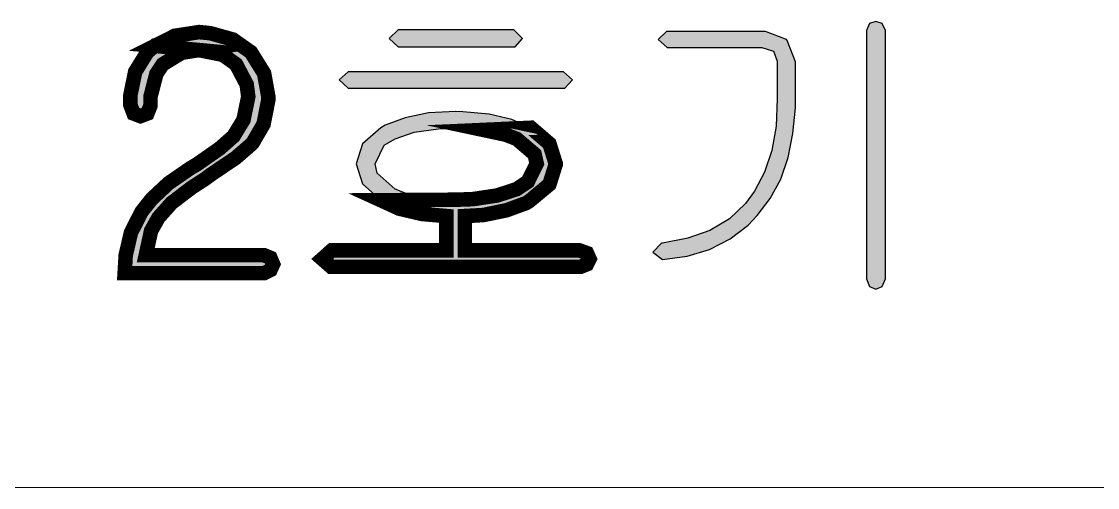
# Model space of a CAD drawing. Header units: inches. Extents: x 0 to 841, y 0 to 594.
# Drawn here: x 726.12 to 744.62, y 110.04 to 118.05 of the extents above; entities that cross this region are included whole.
import ezdxf

# ---------------------------------------------------------------- set-up
doc = ezdxf.new("R2010")
doc.units = ezdxf.units.IN
doc.header["$MEASUREMENT"] = 0
doc.layers.add('BG 0 -2', color=7, linetype='Continuous')
doc.layers.add('BG Default', color=7, linetype='Continuous')

msp = doc.modelspace()

# ---------------------------------------------------------------- hatches: boundary and pattern name
at = {"layer": 'BG Default', "linetype": 'Continuous'}
for points in [[(740.808, 118.045), (740.699, 118.009), (740.645, 117.891), (740.645, 113.622), (740.699, 113.495), (740.808, 113.449), (740.917, 113.495), (740.972, 113.622), (740.972, 117.891), (740.917, 118.009)], [(729.173, 117.555), (729.582, 117.473), (729.809, 117.31), (729.991, 116.964), (730.018, 116.756), (729.936, 116.356), (729.764, 116.074), (729.527, 115.865), (729.137, 115.593), (729.028, 115.529), (728.646, 115.266), (728.356, 114.994), (728.183, 114.776), (728.002, 114.421), (727.911, 114.031), (727.893, 113.722), (730.29, 113.722), (730.399, 113.776), (730.445, 113.876), (730.399, 113.985), (730.29, 114.031), (728.256, 114.031), (728.347, 114.449), (728.474, 114.676), (728.701, 114.93), (729.046, 115.193), (729.273, 115.339), (729.382, 115.42), (729.8, 115.702), (730.063, 115.929), (730.091, 115.956), (730.281, 116.283), (730.363, 116.701), (730.363, 116.756), (730.29, 117.155), (730.081, 117.491), (730.063, 117.519), (729.755, 117.736), (729.364, 117.845), (729.173, 117.864), (728.755, 117.8), (728.41, 117.627)], [(734.586, 117.9), (732.597, 117.9), (732.443, 117.755), (732.597, 117.609), (734.605, 117.609), (734.732, 117.755)], [(738.837, 117.873), (737.211, 117.873), (737.066, 117.736), (737.22, 117.6), (738.846, 117.6), (739.046, 117.537), (739.11, 117.364), (739.11, 116.719), (739.091, 116.247), (739.019, 115.829), (738.892, 115.457), (738.719, 115.13), (738.565, 114.921), (738.292, 114.657), (737.956, 114.458), (737.575, 114.321), (737.139, 114.24), (737.121, 114.24), (736.975, 114.085), (737.139, 113.958), (737.566, 114.013), (737.947, 114.131), (738.301, 114.312), (738.61, 114.548), (738.765, 114.712), (738.992, 115.003), (739.173, 115.339), (739.3, 115.711), (739.382, 116.12), (739.428, 116.565), (739.428, 116.71), (739.428, 117.355), (739.282, 117.718), (739.273, 117.736), (738.91, 117.873)], [(728.41, 117.627), (728.283, 117.519), (728.074, 117.182), (727.992, 116.783), (727.992, 116.756), (727.992, 116.61), (728.047, 116.465), (728.165, 116.42), (728.283, 116.465), (728.338, 116.601), (728.338, 116.756), (728.438, 117.146), (728.547, 117.31), (728.874, 117.509), (729.173, 117.555)], [(735.44, 117.182), (731.735, 117.182), (731.58, 117.046), (731.735, 116.901), (735.458, 116.901), (735.595, 117.046)], [(733.587, 116.211), (734.877, 116.22), (734.868, 116.22), (734.55, 116.365), (734.16, 116.456), (733.705, 116.492), (733.587, 116.501), (733.115, 116.474), (732.715, 116.392), (732.37, 116.265), (732.298, 116.22), (731.98, 115.947), (731.871, 115.602), (731.98, 115.257), (732.298, 114.975), (733.587, 114.984), (733.115, 115.012), (732.734, 115.093), (732.543, 115.166), (732.234, 115.439), (732.198, 115.602), (732.352, 115.92), (732.543, 116.029), (732.87, 116.147), (733.288, 116.202)], [(734.06, 116.183), (734.441, 116.102), (734.632, 116.029), (734.941, 115.766), (734.977, 115.602), (734.823, 115.293), (734.632, 115.166), (734.296, 115.057), (733.878, 114.994), (733.587, 114.984), (732.298, 114.975), (732.616, 114.83), (733.006, 114.739), (733.424, 114.703), (733.424, 114.113), (731.453, 114.113), (731.289, 113.967), (731.444, 113.831), (735.731, 113.831), (735.84, 113.876), (735.885, 113.967), (735.84, 114.067), (735.713, 114.113), (733.742, 114.113), (733.742, 114.703), (734.06, 114.721), (734.459, 114.803), (734.804, 114.93), (734.868, 114.975), (735.195, 115.248), (735.304, 115.593), (735.304, 115.602), (735.195, 115.947), (734.877, 116.22)]]:
    msp.add_hatch(color=3, dxfattribs=at).paths.add_polyline_path(points)

# ---------------------------------------------------------------- linework, layer by layer
at = {"layer": 'BG 0 -2', "color": 7, "linetype": 'Continuous', "lineweight": 9}
msp.add_line((666.664, 110.04), (815.931, 110.04), dxfattribs=at)
at = {"layer": 'BG 0 -2', "color": 3, "linetype": 'Continuous', "lineweight": 25}
for points in [[(729.173, 117.864), (728.755, 117.8), (728.41, 117.627), (729.173, 117.555), (729.582, 117.473), (729.809, 117.31), (729.991, 116.964), (730.018, 116.756), (729.936, 116.356), (729.764, 116.074), (729.527, 115.865), (729.137, 115.593), (729.028, 115.529), (728.646, 115.266), (728.356, 114.994), (728.183, 114.776), (728.002, 114.421), (727.911, 114.031), (727.893, 113.722), (730.29, 113.722), (730.399, 113.776), (730.445, 113.876), (730.399, 113.985), (730.29, 114.031), (728.256, 114.031), (728.347, 114.449), (728.474, 114.676), (728.701, 114.93), (729.046, 115.193), (729.273, 115.339), (729.382, 115.42), (729.8, 115.702), (730.063, 115.929), (730.091, 115.956), (730.281, 116.283), (730.363, 116.701), (730.363, 116.756), (730.29, 117.155), (730.081, 117.491), (730.063, 117.519), (729.755, 117.736), (729.364, 117.845)], [(728.41, 117.627), (728.283, 117.519), (728.074, 117.182), (727.992, 116.783), (727.992, 116.756), (727.992, 116.61), (728.047, 116.465), (728.165, 116.42), (728.283, 116.465), (728.338, 116.601), (728.338, 116.756), (728.438, 117.146), (728.547, 117.31), (728.874, 117.509), (729.173, 117.555)], [(733.587, 116.501), (733.115, 116.474), (732.715, 116.392), (732.37, 116.265), (732.298, 116.22), (731.98, 115.947), (731.871, 115.602), (731.98, 115.257), (732.298, 114.975), (733.587, 114.984), (733.115, 115.012), (732.734, 115.093), (732.543, 115.166), (732.234, 115.439), (732.198, 115.602), (732.352, 115.92), (732.543, 116.029), (732.87, 116.147), (733.288, 116.202), (733.587, 116.211), (734.877, 116.22), (734.868, 116.22), (734.55, 116.365), (734.16, 116.456), (733.705, 116.492)], [(734.877, 116.22), (733.587, 116.211), (734.06, 116.183), (734.441, 116.102), (734.632, 116.029), (734.941, 115.766), (734.977, 115.602), (734.823, 115.293), (734.632, 115.166), (734.296, 115.057), (733.878, 114.994), (733.587, 114.984), (732.298, 114.975), (732.616, 114.83), (733.006, 114.739), (733.424, 114.703), (733.424, 114.113), (731.453, 114.113), (731.289, 113.967), (731.444, 113.831), (735.731, 113.831), (735.84, 113.876), (735.885, 113.967), (735.84, 114.067), (735.713, 114.113), (733.742, 114.113), (733.742, 114.703), (734.06, 114.721), (734.459, 114.803), (734.804, 114.93), (734.868, 114.975), (735.195, 115.248), (735.304, 115.593), (735.304, 115.602), (735.195, 115.947)]]:
    msp.add_lwpolyline(points, close=True, dxfattribs=at)
at = {"layer": 'BG Default', "color": 3, "linetype": 'Continuous', "lineweight": 25}
for points in [[(740.808, 118.045), (740.699, 118.009), (740.645, 117.891), (740.645, 113.622), (740.699, 113.495), (740.808, 113.449), (740.917, 113.495), (740.972, 113.622), (740.972, 117.891), (740.917, 118.009)], [(734.586, 117.9), (732.597, 117.9), (732.443, 117.755), (732.597, 117.609), (734.605, 117.609), (734.732, 117.755)], [(738.837, 117.873), (737.211, 117.873), (737.066, 117.736), (737.22, 117.6), (738.846, 117.6), (739.046, 117.537), (739.11, 117.364), (739.11, 116.719), (739.091, 116.247), (739.019, 115.829), (738.892, 115.457), (738.719, 115.13), (738.565, 114.921), (738.292, 114.657), (737.956, 114.458), (737.575, 114.321), (737.139, 114.24), (737.121, 114.24), (736.975, 114.085), (737.139, 113.958), (737.566, 114.013), (737.947, 114.131), (738.301, 114.312), (738.61, 114.548), (738.765, 114.712), (738.992, 115.003), (739.173, 115.339), (739.3, 115.711), (739.382, 116.12), (739.428, 116.565), (739.428, 116.71), (739.428, 117.355), (739.282, 117.718), (739.273, 117.736), (738.91, 117.873)], [(735.44, 117.182), (731.735, 117.182), (731.58, 117.046), (731.735, 116.901), (735.458, 116.901), (735.595, 117.046)], [(733.587, 116.211), (734.877, 116.22), (734.868, 116.22), (734.55, 116.365), (734.16, 116.456), (733.705, 116.492), (733.587, 116.501), (733.115, 116.474), (732.715, 116.392), (732.37, 116.265), (732.298, 116.22), (731.98, 115.947), (731.871, 115.602), (731.98, 115.257), (732.298, 114.975), (733.587, 114.984), (733.115, 115.012), (732.734, 115.093), (732.543, 115.166), (732.234, 115.439), (732.198, 115.602), (732.352, 115.92), (732.543, 116.029), (732.87, 116.147), (733.288, 116.202)]]:
    msp.add_lwpolyline(points, close=True, dxfattribs=at)
at = {"layer": 'BG Default', "color": 3, "linetype": 'Continuous', "lineweight": 25, "const_width": 0.25}
for points in [[(729.173, 117.555), (729.582, 117.473), (729.809, 117.31), (729.991, 116.964), (730.018, 116.756), (729.936, 116.356), (729.764, 116.074), (729.527, 115.865), (729.137, 115.593), (729.028, 115.529), (728.646, 115.266), (728.356, 114.994), (728.183, 114.776), (728.002, 114.421), (727.911, 114.031), (727.893, 113.722), (730.29, 113.722), (730.399, 113.776), (730.445, 113.876), (730.399, 113.985), (730.29, 114.031), (728.256, 114.031), (728.347, 114.449), (728.474, 114.676), (728.701, 114.93), (729.046, 115.193), (729.273, 115.339), (729.382, 115.42), (729.8, 115.702), (730.063, 115.929), (730.091, 115.956), (730.281, 116.283), (730.363, 116.701), (730.363, 116.756), (730.29, 117.155), (730.081, 117.491), (730.063, 117.519), (729.755, 117.736), (729.364, 117.845), (729.173, 117.864), (728.755, 117.8), (728.41, 117.627)], [(728.41, 117.627), (728.283, 117.519), (728.074, 117.182), (727.992, 116.783), (727.992, 116.756), (727.992, 116.61), (728.047, 116.465), (728.165, 116.42), (728.283, 116.465), (728.338, 116.601), (728.338, 116.756), (728.438, 117.146), (728.547, 117.31), (728.874, 117.509), (729.173, 117.555)], [(734.06, 116.183), (734.441, 116.102), (734.632, 116.029), (734.941, 115.766), (734.977, 115.602), (734.823, 115.293), (734.632, 115.166), (734.296, 115.057), (733.878, 114.994), (733.587, 114.984), (732.298, 114.975), (732.616, 114.83), (733.006, 114.739), (733.424, 114.703), (733.424, 114.113), (731.453, 114.113), (731.289, 113.967), (731.444, 113.831), (735.731, 113.831), (735.84, 113.876), (735.885, 113.967), (735.84, 114.067), (735.713, 114.113), (733.742, 114.113), (733.742, 114.703), (734.06, 114.721), (734.459, 114.803), (734.804, 114.93), (734.868, 114.975), (735.195, 115.248), (735.304, 115.593), (735.304, 115.602), (735.195, 115.947), (734.877, 116.22)]]:
    msp.add_lwpolyline(points, close=True, dxfattribs=at)

doc.saveas('drawing.dxf')
